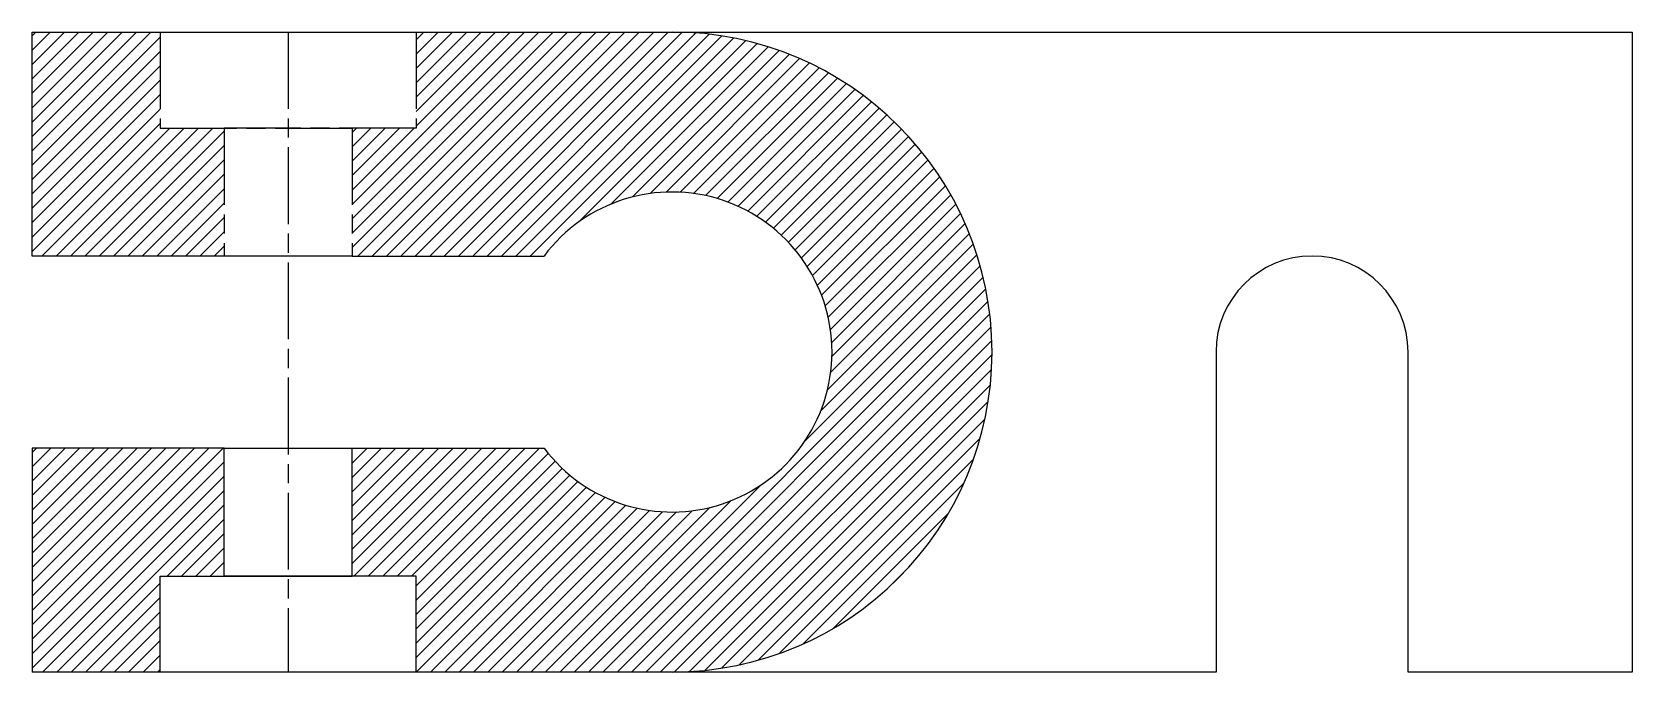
# Model space of a CAD drawing. Header units: millimetres. Extents: x 3159 to 3659, y 1578 to 1778.
import ezdxf

# ---------------------------------------------------------------- set-up
doc = ezdxf.new("R2010")
doc.units = ezdxf.units.MM
doc.linetypes.add('ACAD_ISO08W100', pattern=[36, 24, -3, 6, -3])

msp = doc.modelspace()

# ---------------------------------------------------------------- hatches: boundary and pattern name
h = msp.add_hatch()
h.set_pattern_fill('ANSI31', color=256)
h.paths.add_polyline_path([(3219.3, 1747.54), (3199.3, 1747.54), (3199.3, 1777.54), (3159.3, 1777.54), (3159.3, 1707.54), (3219.3, 1707.54)])
h.paths.add_polyline_path([(3359.3, 1777.54), (3279.3, 1777.54), (3279.3, 1747.54), (3259.3, 1747.54), (3259.3, 1707.54), (3319.3, 1707.54, -3), (3319.3, 1647.54), (3259.3, 1647.54), (3259.3, 1607.54), (3279.3, 1607.54), (3279.3, 1577.54), (3359.3, 1577.54, 1)])
h.paths.add_polyline_path([(3219.3, 1647.54), (3159.3, 1647.54), (3159.3, 1577.54), (3199.3, 1577.54), (3199.3, 1607.54), (3219.3, 1607.54)])

# ---------------------------------------------------------------- linework, layer by layer
for p, q in [((3159.3, 1707.54), (3159.3, 1777.54)), ((3159.3, 1777.54), (3199.3, 1777.54)), ((3199.3, 1777.54), (3279.3, 1777.54)), ((3199.3, 1777.54), (3199.3, 1777.54)), ((3279.3, 1777.54), (3659.3, 1777.54)), ((3659.3, 1777.54), (3659.3, 1577.54)), ((3219.3, 1707.54), (3159.3, 1707.54)), ((3259.3, 1707.54), (3219.3, 1707.54)), ((3259.3, 1707.54), (3319.3, 1707.54)), ((3529.3, 1677.54), (3529.3, 1577.54)), ((3589.3, 1577.54), (3589.3, 1677.54)), ((3219.3, 1647.54), (3159.3, 1647.54)), ((3159.3, 1647.54), (3159.3, 1577.54)), ((3219.3, 1647.54), (3259.3, 1647.54)), ((3259.3, 1647.54), (3319.3, 1647.54)), ((3359.3, 1577.54), (3159.3, 1577.54)), ((3529.3, 1577.54), (3359.3, 1577.54)), ((3659.3, 1577.54), (3589.3, 1577.54))]:
    msp.add_line(p, q)
at = {"color": 116, "linetype": 'ACAD_ISO08W100', "true_color": 0x136734}
for p, q in [((3199.3, 1777.54), (3199.3, 1747.54)), ((3239.3, 1777.54), (3239.3, 1577.54)), ((3279.3, 1777.54), (3279.3, 1747.54)), ((3199.3, 1747.54), (3259.3, 1747.54)), ((3279.3, 1747.54), (3219.3, 1747.54)), ((3219.3, 1747.54), (3219.3, 1707.54)), ((3259.3, 1747.54), (3259.3, 1707.54))]:
    msp.add_line(p, q, dxfattribs=at)
at = {"color": 116, "true_color": 0x136734}
for p, q in [((3219.3, 1607.54), (3219.3, 1647.54)), ((3259.3, 1607.54), (3259.3, 1647.54)), ((3199.3, 1577.54), (3199.3, 1607.54)), ((3199.3, 1607.54), (3259.3, 1607.54)), ((3279.3, 1607.54), (3219.3, 1607.54)), ((3279.3, 1577.54), (3279.3, 1607.54))]:
    msp.add_line(p, q, dxfattribs=at)
for centre, radius, start, end in [((3359.3, 1677.54), 100, 270, 90), ((3359.3, 1677.54), 50, 216.8699, 143.1301), ((3559.3, 1677.54), 30, 0, 180)]:
    msp.add_arc(centre, radius, start, end)

doc.saveas('drawing.dxf')
